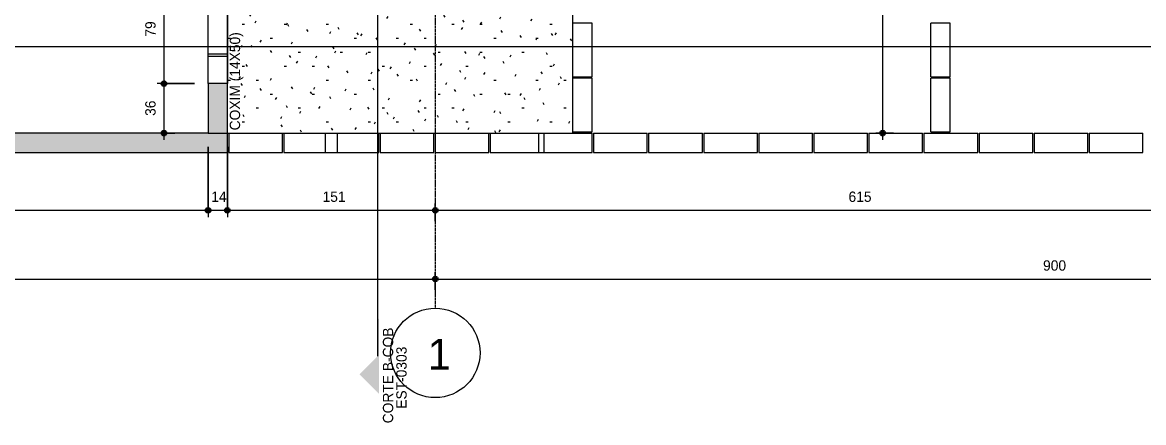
# Model space of a CAD drawing. Header units: centimetres. Extents: x 1490 to 17671, y -2277 to 8860.
# Drawn here: x 7739 to 8554, y -706 to -415 of the extents above; entities that cross this region are included whole.
import ezdxf

# ---------------------------------------------------------------- set-up
doc = ezdxf.new("R2010")
doc.units = ezdxf.units.CM
doc.linetypes.add('Linha de eixo', pattern=[2.2224999999999997, 1.27, -0.3174999999999999, 0.3174999999999999, -0.3174999999999999])
for name, color, linetype, lineweight, true_color in [('A-ANNO-DIMS-1', 1, 'Continuous', 9, 0xff0000), ('A-DETL-GENF-1', 9, 'Continuous', 9, 0xc0c0c0), ('A-DETL-GENF-2', 8, 'Continuous', 9, 0x808080)]:
    doc.layers.add(name, color=color, linetype=linetype, lineweight=lineweight, true_color=true_color)
for name, color, linetype, lineweight in [('A-ANNO-DIMS-50', 7, 'Continuous', 9), ('A-DETL-THIN', 7, 'Continuous', 9), ('G-ANNO-SYMB', 7, 'Continuous', 9), ('G-ANNO-SYMB-1', 7, 'Continuous', 18), ('G-ANNO-TEXT', 7, 'Continuous', 9), ('S-BEAM', 7, 'Continuous', 9), ('S-BEAM-1', 7, 'Continuous', 13), ('S-GRID-1', 7, 'Linha de eixo', 9), ('S-GRID-IDEN', 7, 'Continuous', 9), ('S-STRS', 7, 'Continuous', 9)]:
    doc.layers.add(name, color=color, linetype=linetype, lineweight=lineweight)
doc.styles.add('Bahnschrift_6', font='', dxfattribs={"height": 22.49999999999998})
doc.styles.add('Bahnschrift_8', font='', dxfattribs={"height": 7.499999999999999})
doc.styles.get('Bahnschrift_6').set_extended_font_data('Bahnschrift')
doc.styles.get('Bahnschrift_8').set_extended_font_data('Bahnschrift')
doc.dimstyles.new('Linear_-_2_mm_Arial', dxfattribs={"dimscale": 30.48, "dimtxt": 8.331330466191718, "dimasz": 0.3937007874015748, "dimexe": 0.1640419947506562, "dimexo": 0.3280840109072179, "dimgap": 0.1312335958005249, "dimtad": 1, "dimdec": 0, "dimzin": 0, "dimdsep": 46, "dimtxsty": 'Bahnschrift_8', "dimblk1": 'DOTSMALL', "dimblk2": 'DOTSMALL', "dimsah": 1, "dimcen": 0.09, "dimdle": 0.1640419947506562, "dimazin": 0, "dimtfac": 1, "dimtdec": 4, "dimtix": 1, "dimtmove": 0, "dimatfit": 3, "dimfxl": 1, "dimtvp": 1, "dimtolj": 1, "dimtzin": 0, "dimarcsym": 2})

# ---------------------------------------------------------------- blocks, each defined once
blk = doc.blocks.new('LEONE - BLOCO CANALETA 14X39X2 - LEONE - BLOCO CANALETA 14X39X19 2-2460880-FORMA DA COBERTURA')
at = {"layer": 'S-BEAM-1'}
for p, q in [((-19.49999999999995, 7.000000000000001), (19.5, 6.999999999999875)), ((-19.49999999999995, 7.000000000000001), (-19.49999999999995, -6.999999999999951)), ((19.5, -7.000000000000076), (19.5, 6.999999999999875)), ((-19.49999999999995, -6.99999999999995), (19.5, -7.000000000000075))]:
    blk.add_line(p, q, dxfattribs=at)
blk = doc.blocks.new('LEONE - BLOCO CANALETA 14X39X1 - LEONE - BLOCO CANALETA 14X39X19-2318823-FORMA DA COBERTURA')
at = {"layer": 'S-BEAM-1'}
for p, q in [((-19.49999999999995, 7.000000000000001), (19.5, 6.999999999999875)), ((-19.49999999999995, 7.000000000000001), (-19.49999999999995, -6.999999999999951)), ((19.5, -7.000000000000076), (19.5, 6.999999999999875)), ((-19.49999999999995, -6.99999999999995), (19.5, -7.000000000000075))]:
    blk.add_line(p, q, dxfattribs=at)
blk = doc.blocks.new('LEONE - BLOCO CANALETA 14X39X2 - LEONE - BLOCO CANALETA 14X39X19-2847912-FORMA DA COBERTURA')
at = {"layer": 'S-BEAM-1'}
for p, q in [((-19.49999999999995, 7.000000000000001), (19.5, 6.999999999999875)), ((-19.49999999999995, 7.000000000000001), (-19.49999999999995, -6.999999999999951)), ((19.5, -7.000000000000076), (19.5, 6.999999999999875)), ((-19.49999999999995, -6.99999999999995), (19.5, -7.000000000000075))]:
    blk.add_line(p, q, dxfattribs=at)
blk = doc.blocks.new('LEONE - BLOCO CANALETA 14X39X2 - LEONE - BLOCO CANALETA 14X39X19 2-V19-FORMA DA COBERTURA')
at = {"layer": 'S-BEAM-1'}
for p, q in [((-1.999999999991881, 6.999999999999944), (19.5, 6.999999999999875)), ((19.5, -7.000000000000076), (19.5, 6.999999999999875)), ((-1.999999999991874, -7.000000000000006), (19.5, -7.000000000000075))]:
    blk.add_line(p, q, dxfattribs=at)
blk = doc.blocks.new('Eixo - M_Cabeça da grade - Círculo-45800-FORMA DA COBERTURA')
at = {"layer": 'S-GRID-IDEN'}
blk.add_circle((0, 0), 0.6500000000000005, dxfattribs=at)
blk = doc.blocks.new('DIMBLOCK19-FORMA DA COBERTURA')
at = {"layer": 'A-ANNO-DIMS-50', "lineweight": 35, "true_color": 0xff0000}
h = blk.add_hatch(color=1, dxfattribs=at)
edge = h.paths.add_edge_path()
edge.add_arc((7109.292933563839, -601.9109365184589), 1.5, 0, 360)
h = blk.add_hatch(color=1, dxfattribs=at)
edge = h.paths.add_edge_path()
edge.add_arc((8039.292933563837, -601.9109365184589), 1.5, 0, 360)
at = {"layer": 'A-ANNO-DIMS-50', "color": 1, "true_color": 0xff0000}
for p, q in [((7109.292933563839, -519.7564347166189), (7109.292933563839, -606.9109365184588)), ((7109.292933563839, -601.9109365184589), (7109.292933563839, -519.7564347166189)), ((7104.292933563839, -601.9109365184589), (8039.292933563837, -601.9109365184589)), ((8039.292933563837, -609.7896168273497), (8039.292933563837, -596.9109365184589)), ((8039.292933563837, -601.9109365184589), (8039.292933563837, -609.7896168273497))]:
    blk.add_line(p, q, dxfattribs=at)
at = {"layer": 'A-ANNO-DIMS-50', "color": 1, "lineweight": 35, "true_color": 0xff0000}
for centre in [(7109.292933563839, -601.9109365184589), (8039.292933563837, -601.9109365184589)]:
    blk.add_circle(centre, 1.5, dxfattribs=at)
at = {"layer": 'A-ANNO-DIMS-50', "color": 0, "insert": (7565.898486957751, -588.2649877620157), "char_height": 7.499999999999999, "width": 20.14667185460906, "attachment_point": 1, "line_spacing_factor": 1.009858238326269, "style": 'Bahnschrift_8'}
blk.add_mtext('930', dxfattribs=at)
blk = doc.blocks.new('_DotSmall')
at = {"color": 0, "linetype": 'ByBlock', "const_width": 0.5}
blk.add_lwpolyline([(-0.0625, 0, 1), (0.0625, 0, 1)], format="xyb", close=True, dxfattribs=at)
blk = doc.blocks.new('DIMBLOCK20-FORMA DA COBERTURA')
at = {"layer": 'A-ANNO-DIMS-50', "lineweight": 35, "true_color": 0xff0000}
h = blk.add_hatch(color=1, dxfattribs=at)
edge = h.paths.add_edge_path()
edge.add_arc((8039.292933563837, -601.9109365184589), 1.5, 0, 360)
h = blk.add_hatch(color=1, dxfattribs=at)
edge = h.paths.add_edge_path()
edge.add_arc((8939.292933563836, -601.9109365184589), 1.5, 0, 360)
at = {"layer": 'A-ANNO-DIMS-50', "color": 1, "true_color": 0xff0000}
for p, q in [((8039.292933563837, -609.7896168273497), (8039.292933563837, -596.9109365184589)), ((8039.292933563837, -601.9109365184589), (8939.292933563836, -601.9109365184589)), ((8039.292933563837, -601.9109365184589), (8039.292933563837, -609.7896168273497)), ((8939.292933563836, -609.7896168273512), (8939.292933563836, -596.9109365184589)), ((8939.292933563836, -601.9109365184589), (8939.292933563836, -609.7896168273512))]:
    blk.add_line(p, q, dxfattribs=at)
at = {"layer": 'A-ANNO-DIMS-50', "color": 1, "lineweight": 35, "true_color": 0xff0000}
for centre in [(8039.292933563837, -601.9109365184589), (8939.292933563836, -601.9109365184589)]:
    blk.add_circle(centre, 1.5, dxfattribs=at)
at = {"layer": 'A-ANNO-DIMS-50', "color": 0, "insert": (8480.772254677959, -588.2649877620157), "char_height": 7.499999999999999, "width": 20.44962932610694, "attachment_point": 1, "line_spacing_factor": 1.009858238326269, "style": 'Bahnschrift_8'}
blk.add_mtext('900', dxfattribs=at)
blk = doc.blocks.new('DIMBLOCK25-FORMA DA COBERTURA')
at = {"layer": 'A-ANNO-DIMS-50', "lineweight": 35, "true_color": 0xff0000}
h = blk.add_hatch(color=1, dxfattribs=at)
edge = h.paths.add_edge_path()
edge.add_arc((7458.292933561511, -551.9109365184634), 1.500000000000114, 0, 360)
h = blk.add_hatch(color=1, dxfattribs=at)
edge = h.paths.add_edge_path()
edge.add_arc((7874.292933563854, -551.9109365184634), 1.5, 0, 360)
at = {"layer": 'A-ANNO-DIMS-50', "color": 1, "true_color": 0xff0000}
for p, q in [((7458.292933561511, -505.7564347500876), (7458.292933561511, -556.9109365184632)), ((7458.292933561511, -551.9109365184634), (7458.292933561511, -505.7564347500877)), ((7874.292933563854, -505.7564347500984), (7874.292933563854, -556.9109365184632)), ((7874.292933563854, -551.9109365184634), (7874.292933563854, -505.7564347500984)), ((7458.292933561511, -551.9109365184634), (7874.292933563854, -551.9109365184634))]:
    blk.add_line(p, q, dxfattribs=at)
at = {"layer": 'A-ANNO-DIMS-50', "color": 1, "lineweight": 35, "true_color": 0xff0000}
for centre, radius in [((7458.292933561511, -551.9109365184634), 1.500000000000114), ((7874.292933563854, -551.9109365184634), 1.5)]:
    blk.add_circle(centre, radius, dxfattribs=at)
at = {"layer": 'A-ANNO-DIMS-50', "color": 0, "insert": (7658.845229055026, -538.2649877620202), "char_height": 7.499999999999999, "width": 17.87449081837496, "attachment_point": 1, "line_spacing_factor": 1.009858238326269, "style": 'Bahnschrift_8'}
blk.add_mtext('416', dxfattribs=at)
blk = doc.blocks.new('DIMBLOCK26-FORMA DA COBERTURA')
at = {"layer": 'A-ANNO-DIMS-50', "lineweight": 35, "true_color": 0xff0000}
h = blk.add_hatch(color=1, dxfattribs=at)
edge = h.paths.add_edge_path()
edge.add_arc((7874.292933563854, -551.9109365184634), 1.5, 0, 360)
h = blk.add_hatch(color=1, dxfattribs=at)
edge = h.paths.add_edge_path()
edge.add_arc((7888.292933563854, -551.9109365184634), 1.5, 0, 360)
at = {"layer": 'A-ANNO-DIMS-50', "color": 1, "true_color": 0xff0000}
for p, q in [((7874.292933563854, -505.7564347500984), (7874.292933563854, -556.9109365184632)), ((7874.292933563854, -551.9109365184634), (7874.292933563854, -505.7564347500984)), ((7888.292933563854, -505.7564347500903), (7888.292933563854, -556.9109365184632)), ((7888.292933563854, -551.9109365184634), (7888.292933563854, -505.7564347500903)), ((7874.292933563854, -551.9109365184634), (7888.292933563854, -551.9109365184634))]:
    blk.add_line(p, q, dxfattribs=at)
at = {"layer": 'A-ANNO-DIMS-50', "color": 1, "lineweight": 35, "true_color": 0xff0000}
for centre in [(7874.292933563854, -551.9109365184634), (7888.292933563854, -551.9109365184634)]:
    blk.add_circle(centre, 1.5, dxfattribs=at)
at = {"layer": 'A-ANNO-DIMS-50', "color": 0, "insert": (7876.559223071699, -538.2649877620202), "char_height": 7.499999999999999, "width": 11.36090518117052, "attachment_point": 1, "line_spacing_factor": 1.009858238326269, "style": 'Bahnschrift_8'}
blk.add_mtext('14', dxfattribs=at)
blk = doc.blocks.new('DIMBLOCK27-FORMA DA COBERTURA')
at = {"layer": 'A-ANNO-DIMS-50', "lineweight": 35, "true_color": 0xff0000}
h = blk.add_hatch(color=1, dxfattribs=at)
edge = h.paths.add_edge_path()
edge.add_arc((7888.292933563854, -551.9109365184634), 1.5, 0, 360)
h = blk.add_hatch(color=1, dxfattribs=at)
edge = h.paths.add_edge_path()
edge.add_arc((8039.292933563837, -551.9109365184634), 1.5, 0, 360)
at = {"layer": 'A-ANNO-DIMS-50', "color": 1, "true_color": 0xff0000}
for p, q in [((7888.292933563854, -505.7564347500903), (7888.292933563854, -556.9109365184632)), ((7888.292933563854, -551.9109365184634), (7888.292933563854, -505.7564347500903)), ((7888.292933563854, -551.9109365184634), (8039.292933563837, -551.9109365184634)), ((8039.292933563837, -559.7896168273529), (8039.292933563837, -546.9109365184634)), ((8039.292933563837, -551.9109365184634), (8039.292933563837, -559.7896168273529))]:
    blk.add_line(p, q, dxfattribs=at)
at = {"layer": 'A-ANNO-DIMS-50', "color": 1, "lineweight": 35, "true_color": 0xff0000}
for centre in [(7888.292933563854, -551.9109365184634), (8039.292933563837, -551.9109365184634)]:
    blk.add_circle(centre, 1.5, dxfattribs=at)
at = {"layer": 'A-ANNO-DIMS-50', "color": 0, "insert": (7957.418203434411, -538.2649877620202), "char_height": 7.499999999999999, "width": 15.29935231064297, "attachment_point": 1, "line_spacing_factor": 1.009858238326269, "style": 'Bahnschrift_8'}
blk.add_mtext('151', dxfattribs=at)
blk = doc.blocks.new('DIMBLOCK28-FORMA DA COBERTURA')
at = {"layer": 'A-ANNO-DIMS-50', "lineweight": 35, "true_color": 0xff0000}
h = blk.add_hatch(color=1, dxfattribs=at)
edge = h.paths.add_edge_path()
edge.add_arc((8039.292933563837, -551.9109365184634), 1.5, 0, 360)
h = blk.add_hatch(color=1, dxfattribs=at)
edge = h.paths.add_edge_path()
edge.add_arc((8654.292933568513, -551.9109365184634), 1.5, 0, 360)
at = {"layer": 'A-ANNO-DIMS-50', "color": 1, "true_color": 0xff0000}
for p, q in [((8654.292933568513, -504.7564349360032), (8654.292933568513, -556.9109365184632)), ((8654.292933568513, -551.9109365184634), (8654.292933568513, -504.7564349360032)), ((8039.292933563837, -559.7896168273529), (8039.292933563837, -546.9109365184634)), ((8039.292933563837, -551.9109365184634), (8654.292933568513, -551.9109365184634)), ((8039.292933563837, -551.9109365184634), (8039.292933563837, -559.7896168273529))]:
    blk.add_line(p, q, dxfattribs=at)
at = {"layer": 'A-ANNO-DIMS-50', "color": 1, "lineweight": 35, "true_color": 0xff0000}
for centre in [(8039.292933563837, -551.9109365184634), (8654.292933568513, -551.9109365184634)]:
    blk.add_circle(centre, 1.5, dxfattribs=at)
at = {"layer": 'A-ANNO-DIMS-50', "color": 0, "insert": (8339.47146133831, -538.2649877620202), "char_height": 7.499999999999999, "width": 17.57153334687708, "attachment_point": 1, "line_spacing_factor": 1.009858238326269, "style": 'Bahnschrift_8'}
blk.add_mtext('615', dxfattribs=at)
blk = doc.blocks.new('DIMBLOCK156-FORMA DA COBERTURA')
at = {"layer": 'A-ANNO-DIMS-50', "lineweight": 35, "true_color": 0xff0000}
h = blk.add_hatch(color=1, dxfattribs=at)
edge = h.paths.add_edge_path()
edge.add_arc((7842.279784374829, -459.7564340976379), 1.5, 0, 360)
h = blk.add_hatch(color=1, dxfattribs=at)
edge = h.paths.add_edge_path()
edge.add_arc((7842.279784374829, -495.7564340976362), 1.5, 0, 360)
at = {"layer": 'A-ANNO-DIMS-50', "color": 1, "true_color": 0xff0000}
for p, q in [((7864.292932911401, -459.7564340976379), (7837.279784374829, -459.7564340976379)), ((7842.279784374829, -500.7564340976361), (7842.279784374829, -459.7564340976379)), ((7842.279784374829, -459.756434097638), (7864.292932911401, -459.7564340976379)), ((7850.158464683719, -495.7564340976362), (7837.279784374829, -495.7564340976362)), ((7842.279784374829, -495.7564340976362), (7850.158464683719, -495.7564340976362))]:
    blk.add_line(p, q, dxfattribs=at)
at = {"layer": 'A-ANNO-DIMS-50', "color": 1, "lineweight": 35, "true_color": 0xff0000}
for centre in [(7842.279784374829, -459.7564340976379), (7842.279784374829, -495.7564340976362)]:
    blk.add_circle(centre, 1.5, dxfattribs=at)
at = {"layer": 'A-ANNO-DIMS-50', "color": 0, "insert": (7828.633835618386, -483.2475382685361), "char_height": 7.499999999999999, "width": 13.17865001015781, "attachment_point": 1, "rotation": 90, "line_spacing_factor": 1.009858238326269, "style": 'Bahnschrift_8'}
blk.add_mtext('36', dxfattribs=at)
blk = doc.blocks.new('DIMBLOCK157-FORMA DA COBERTURA')
at = {"layer": 'A-ANNO-DIMS-50', "lineweight": 35, "true_color": 0xff0000}
h = blk.add_hatch(color=1, dxfattribs=at)
edge = h.paths.add_edge_path()
edge.add_arc((7842.279784374829, -380.756434097638), 1.5, 0, 360)
h = blk.add_hatch(color=1, dxfattribs=at)
edge = h.paths.add_edge_path()
edge.add_arc((7842.279784374829, -459.7564340976379), 1.5, 0, 360)
at = {"layer": 'A-ANNO-DIMS-50', "color": 1, "true_color": 0xff0000}
for p, q in [((7864.41251050804, -380.756434097638), (7837.279784374829, -380.756434097638)), ((7842.279784374829, -459.7564340976379), (7842.279784374829, -380.756434097638)), ((7842.279784374829, -380.756434097638), (7864.41251050804, -380.756434097638)), ((7864.292932911401, -459.7564340976379), (7837.279784374829, -459.7564340976379)), ((7842.279784374829, -459.756434097638), (7864.292932911401, -459.7564340976379))]:
    blk.add_line(p, q, dxfattribs=at)
at = {"layer": 'A-ANNO-DIMS-50', "color": 1, "lineweight": 35, "true_color": 0xff0000}
for centre in [(7842.279784374829, -380.756434097638), (7842.279784374829, -459.7564340976379)]:
    blk.add_circle(centre, 1.5, dxfattribs=at)
at = {"layer": 'A-ANNO-DIMS-50', "color": 0, "insert": (7828.633835618386, -425.6213059887463), "char_height": 7.499999999999999, "width": 12.87569253865993, "attachment_point": 1, "rotation": 90, "line_spacing_factor": 1.009858238326269, "style": 'Bahnschrift_8'}
blk.add_mtext('79', dxfattribs=at)
blk = doc.blocks.new('DIMBLOCK205-FORMA DA COBERTURA')
at = {"layer": 'A-ANNO-DIMS-50', "lineweight": 35, "true_color": 0xff0000}
h = blk.add_hatch(color=1, dxfattribs=at)
edge = h.paths.add_edge_path()
edge.add_arc((8364.287037198217, -209.756434097639), 1.5, 0, 360)
h = blk.add_hatch(color=1, dxfattribs=at)
edge = h.paths.add_edge_path()
edge.add_arc((8364.287037198217, -495.756434097639), 1.5, 0, 360)
at = {"layer": 'A-ANNO-DIMS-50', "color": 1, "true_color": 0xff0000}
for p, q in [((8303.292934217237, -209.7564340976388), (8369.287037198217, -209.756434097639)), ((8364.287037198217, -209.756434097639), (8303.292934217237, -209.7564340976388)), ((8364.287037198217, -500.756434097639), (8364.287037198217, -209.756434097639)), ((8372.165717507109, -495.756434097639), (8359.287037198217, -495.756434097639)), ((8364.287037198217, -495.756434097639), (8372.165717507109, -495.756434097639))]:
    blk.add_line(p, q, dxfattribs=at)
at = {"layer": 'A-ANNO-DIMS-50', "color": 1, "lineweight": 35, "true_color": 0xff0000}
for centre in [(8364.287037198217, -209.756434097639), (8364.287037198217, -495.756434097639)]:
    blk.add_circle(centre, 1.5, dxfattribs=at)
at = {"layer": 'A-ANNO-DIMS-50', "color": 0, "insert": (8350.641088441775, -361.1508807037261), "char_height": 7.499999999999999, "width": 20.14667185460906, "attachment_point": 1, "rotation": 90, "line_spacing_factor": 1.009858238326269, "style": 'Bahnschrift_8'}
blk.add_mtext('286', dxfattribs=at)
blk = doc.blocks.new('Corte - M_Cabeça do corte - Preenchido-24181-FORMA DA COBERTURA')
at = {"layer": 'G-ANNO-SYMB'}
blk.add_hatch(color=256, dxfattribs=at).paths.add_polyline_path([(-0.5485942109171137, -0.0254580242147365), (-0.2648196990830179, 0.2583164876193511), (0.0189548127510702, -0.0254580242147384)])
h = blk.add_hatch(color=256, dxfattribs=at)
edge = h.paths.add_edge_path()
edge.add_line((-0.1713976184912458, -0.0254580242147377), (-0.2571240339073208, -0.0254580242147375))
edge.add_arc((-0.2571240339073207, -0.0107575522986089), 0.0147004719161285, 90.00000000000028, 269.9999999999995, ccw=False)
edge.add_line((-0.2571240339073207, 0.0039429196175197), (0.5314850785723444, 0.0039429196175172))
edge.add_arc((0.5314850785723444, -0.0107575522986114), 0.0147004719161285, -90.00000000000011, 90.00000000000028, ccw=False)
edge.add_line((0.5314850785723444, -0.02545802421474), (-0.1713976184912458, -0.0254580242147377))

msp = doc.modelspace()

# ---------------------------------------------------------------- hatches: boundary and pattern name
at = {"layer": 'A-DETL-GENF-1'}
msp.add_hatch(color=256, dxfattribs=at).paths.add_polyline_path([(7888.29293356151, -495.7564340976388), (7888.29293356151, -459.7564340976385), (7874.292933563853, -459.7564340976385), (7874.292933563853, -495.7564340976388), (7874.412511160491, -495.7564340976388)])
at = {"layer": 'A-DETL-GENF-2'}
msp.add_hatch(color=256, dxfattribs=at).paths.add_polyline_path([(7444.29293356151, -509.7564340976376), (7888.29293356151, -509.7564340976376), (7888.29293356151, -495.7564340976388), (7444.29293356151, -495.7564340976356)])
at = {"layer": 'S-STRS'}
h = msp.add_hatch(dxfattribs=at)
h.set_pattern_fill('FP_1', color=256, style=0, pattern_type=2)
h.set_pattern_definition([(0, (8447.663062049864, 0), (40.64, 10.16), [1.676, -28.804, 1.676, -28.804, -162.56]), (0, (8447.663062049864, 0), (40.64, 10.16), [-60.96, 1.676, -59.284, 1.676, -28.804, -71.12]), (0, (8447.663062049864, 0), (40.64, 10.16), [-152.4, 1.676, -18.644, 1.676, -49.124]), (120, (8462.903062049863, 5.08), (-29.11881810244989, 30.11527240979959), [1.675999999999999, -28.80399999999999, 1.675999999999999, -28.80399999999999, -162.5599999999999]), (120, (8462.903062049863, 5.08), (-29.11881810244989, 30.11527240979959), [-60.95999999999999, 1.675999999999999, -59.28399999999998, 1.675999999999999, -28.80399999999999, -71.11999999999998]), (120, (8462.903062049863, 5.08), (-29.11881810244989, 30.11527240979959), [-152.3999999999999, 1.675999999999999, -18.64399999999999, 1.675999999999999, -49.12399999999998]), (240, (8467.983062049863, 25.4), (-11.52118189755009, -40.27527240979959), [1.676, -28.804, 1.676, -28.804, -162.56]), (240, (8467.983062049863, 25.4), (-11.52118189755009, -40.27527240979959), [-60.96, 1.676, -59.284, 1.676, -28.804, -71.12]), (240, (8467.983062049863, 25.4), (-11.52118189755009, -40.27527240979959), [-152.4, 1.676, -18.644, 1.676, -49.124])])
h.paths.add_polyline_path([(8139.292933630662, -495.7564340976392), (8139.292933630662, -374.7564341011508), (7888.292933563854, -374.7564341011508), (7888.292933563854, -495.7564340976388), (8018.29293369725, -495.7564340976392)])

# ---------------------------------------------------------------- linework, layer by layer
at = {"layer": 'A-DETL-THIN'}
for p, q in [((7874.292933563854, -459.7564340976379), (7874.292933563854, -495.7564340976375)), ((7888.292933563854, -459.7564340976379), (7874.292933563854, -459.7564340976379)), ((7888.292933563854, -495.7564340976375), (7888.292933563854, -459.7564340976379)), ((7874.292933563854, -495.7564340976363), (7458.292933561511, -495.7564340976363)), ((7874.292933563854, -495.7564340976375), (7888.292933563854, -495.7564340976375)), ((7888.292933561511, -509.7564340976354), (7888.292933561511, -495.7564340976363)), ((7444.292933561511, -509.7564340976354), (7888.292933561511, -509.7564340976354))]:
    msp.add_line(p, q, dxfattribs=at)
at = {"layer": 'G-ANNO-SYMB'}
for p, q in [((7997.240204052301, 933.8676750408872), (7997.240204052301, -657.9416465315137)), ((6938.910027958322, -432.8736924074962), (10058.88028079789, -432.8736924075062))]:
    msp.add_line(p, q, dxfattribs=at)
at = {"layer": 'S-GRID-1'}
msp.add_line((8039.29293356384, 921.638596706821), (8039.292933563837, -623.0950841198688), dxfattribs=at)
at = {"layer": 'S-STRS'}
for p, q in [((7888.292933563854, -380.756434097638), (7888.292933563854, -459.7564340976379)), ((8139.292933630662, -495.7564340976387), (8139.292933630662, -374.7564341011505)), ((7888.292933563854, -495.7564340976382), (8139.292933630662, -495.7564340976387))]:
    msp.add_line(p, q, dxfattribs=at)

# ---------------------------------------------------------------- block references
at = {"layer": 'G-ANNO-SYMB-1', "xscale": 49.99999999999998, "yscale": 49.99999999999998, "zscale": 49.99999999999998, "rotation": 89.99999999999947}
msp.add_blockref('Corte - M_Cabeça do corte - Preenchido-24181-FORMA DA COBERTURA', (7997.240204052302, -657.9416465315134), dxfattribs=at)
at = {"layer": 'S-BEAM'}
for name, p, rotation in [('LEONE - BLOCO CANALETA 14X39X2 - LEONE - BLOCO CANALETA 14X39X19 2-2460880-FORMA DA COBERTURA', (7881.292933563854, -420.256434097638), 89.9999999999999), ('LEONE - BLOCO CANALETA 14X39X2 - LEONE - BLOCO CANALETA 14X39X19-2847912-FORMA DA COBERTURA', (8146.292933630662, -435.256434097638), 90), ('LEONE - BLOCO CANALETA 14X39X2 - LEONE - BLOCO CANALETA 14X39X19 2-2460880-FORMA DA COBERTURA', (8406.292933569443, -435.2564340976382), 89.9999999999999), ('LEONE - BLOCO CANALETA 14X39X2 - LEONE - BLOCO CANALETA 14X39X19 2-V19-FORMA DA COBERTURA', (7881.292933563854, -457.7564340976459), 89.9999999999999), ('LEONE - BLOCO CANALETA 14X39X2 - LEONE - BLOCO CANALETA 14X39X19-2847912-FORMA DA COBERTURA', (8146.292933630662, -475.256434097638), 90), ('LEONE - BLOCO CANALETA 14X39X2 - LEONE - BLOCO CANALETA 14X39X19 2-2460880-FORMA DA COBERTURA', (8406.292933569443, -475.2564340976382), 89.9999999999999)]:
    msp.add_blockref(name, p, dxfattribs=dict(at, rotation=rotation))
for name, p in [('LEONE - BLOCO CANALETA 14X39X2 - LEONE - BLOCO CANALETA 14X39X19-2847912-FORMA DA COBERTURA', (7908.792933563854, -502.7564340976382)), ('LEONE - BLOCO CANALETA 14X39X2 - LEONE - BLOCO CANALETA 14X39X19-2847912-FORMA DA COBERTURA', (7948.792933563854, -502.7564340976383)), ('LEONE - BLOCO CANALETA 14X39X2 - LEONE - BLOCO CANALETA 14X39X19-2847912-FORMA DA COBERTURA', (7978.792933563855, -502.756434097639)), ('LEONE - BLOCO CANALETA 14X39X2 - LEONE - BLOCO CANALETA 14X39X19-2847912-FORMA DA COBERTURA', (8018.792933563855, -502.7564340976388)), ('LEONE - BLOCO CANALETA 14X39X2 - LEONE - BLOCO CANALETA 14X39X19-2847912-FORMA DA COBERTURA', (8058.792933563855, -502.7564340976386)), ('LEONE - BLOCO CANALETA 14X39X2 - LEONE - BLOCO CANALETA 14X39X19-2847912-FORMA DA COBERTURA', (8098.792933563855, -502.7564340976388)), ('LEONE - BLOCO CANALETA 14X39X2 - LEONE - BLOCO CANALETA 14X39X19-2847912-FORMA DA COBERTURA', (8133.792933563855, -502.7564340976387)), ('LEONE - BLOCO CANALETA 14X39X1 - LEONE - BLOCO CANALETA 14X39X19-2318823-FORMA DA COBERTURA', (8173.792933569443, -502.7564340976386)), ('LEONE - BLOCO CANALETA 14X39X1 - LEONE - BLOCO CANALETA 14X39X19-2318823-FORMA DA COBERTURA', (8213.792933569443, -502.7564340976386)), ('LEONE - BLOCO CANALETA 14X39X1 - LEONE - BLOCO CANALETA 14X39X19-2318823-FORMA DA COBERTURA', (8253.792933569443, -502.7564340976387)), ('LEONE - BLOCO CANALETA 14X39X1 - LEONE - BLOCO CANALETA 14X39X19-2318823-FORMA DA COBERTURA', (8293.792933569443, -502.7564340976388)), ('LEONE - BLOCO CANALETA 14X39X1 - LEONE - BLOCO CANALETA 14X39X19-2318823-FORMA DA COBERTURA', (8333.792933569443, -502.7564340976389)), ('LEONE - BLOCO CANALETA 14X39X1 - LEONE - BLOCO CANALETA 14X39X19-2318823-FORMA DA COBERTURA', (8373.792933569443, -502.756434097639)), ('LEONE - BLOCO CANALETA 14X39X1 - LEONE - BLOCO CANALETA 14X39X19-2318823-FORMA DA COBERTURA', (8413.792933569443, -502.7564340976393)), ('LEONE - BLOCO CANALETA 14X39X1 - LEONE - BLOCO CANALETA 14X39X19-2318823-FORMA DA COBERTURA', (8453.792933569443, -502.7564340976394)), ('LEONE - BLOCO CANALETA 14X39X1 - LEONE - BLOCO CANALETA 14X39X19-2318823-FORMA DA COBERTURA', (8493.792933569443, -502.7564340976395)), ('LEONE - BLOCO CANALETA 14X39X1 - LEONE - BLOCO CANALETA 14X39X19-2318823-FORMA DA COBERTURA', (8533.792933569443, -502.7564340976396))]:
    msp.add_blockref(name, p, dxfattribs=at)
at = {"layer": 'S-GRID-IDEN', "xscale": 49.99999999999998, "yscale": 49.99999999999998, "zscale": 49.99999999999998, "rotation": 180}
msp.add_blockref('Eixo - M_Cabeça da grade - Círculo-45800-FORMA DA COBERTURA', (8039.292933563837, -655.5950841198686), dxfattribs=at)

# ---------------------------------------------------------------- texts
at = {"layer": 'G-ANNO-SYMB', "char_height": 7.499999999999995, "attachment_point": 1, "rotation": 90, "style": 'Bahnschrift_8'}
for s, insert, width in [('CORTE B-COB', (8001.236578313828, -706.782362879041), 81.37128124999995), ('EST-0303', (8010.9813797197, -696.182362879041), 55.71728124999996)]:
    msp.add_mtext(s, dxfattribs=dict(at, insert=insert, width=width))
at = {"layer": 'G-ANNO-TEXT', "insert": (7890.026684648168, -493.755153888961), "char_height": 7.499999999999999, "width": 82.57381249999999, "attachment_point": 1, "rotation": 90, "style": 'Bahnschrift_8'}
msp.add_mtext('COXIM (14X50)', dxfattribs=at)

# ---------------------------------------------------------------- dimensions: what is measured, and where the dimension line sits
at = {"layer": 'A-ANNO-DIMS-1'}
for base, p1, p2, override, picture, middle in [((8364.28703719822, -209.7564340976389), (8362.165716854657, -495.756434097639), (8293.292933564786, -209.7564340976388), {"dimpost": '<>', "dimfxl": 294.1759002333361}, 'DIMBLOCK205-FORMA DA COBERTURA', (8356.45966440447, -352.7564340976414)), ((7842.279784374832, -380.756434097638), (7874.292933563854, -459.7564340976379), (7874.412511160492, -380.7564340976379), {"dimpost": '<>', "dimfxl": 79.00009049869253}, 'DIMBLOCK157-FORMA DA COBERTURA', (7834.491097963768, -420.2564340976402)), ((7842.279784374833, -459.7564340976381), (7840.158464031267, -495.7564340976362), (7874.292933563854, -459.7564340976379), {"dimpost": '<>', "dimfxl": 49.6100998816873}, 'DIMBLOCK156-FORMA DA COBERTURA', (7834.452411581083, -477.7564340976394))]:
    dim = msp.add_linear_dim(base=base, p1=p1, p2=p2, angle=89.99999999999991, dimstyle='Linear_-_2_mm_Arial', override=override, dxfattribs=at)
    dim.commit()
    dim.dimension.update_dxf_attribs({"geometry": picture, "text_midpoint": middle})
for base, p1, p2, override, picture, middle in [((7874.292933563854, -551.9109365184634), (7458.292933561511, -495.7564340976357), (7874.292933563854, -495.7564340976464), {"dimpost": '<>', "dimfxl": 416.0000000023429}, 'DIMBLOCK25-FORMA DA COBERTURA', (7666.292933562682, -544.122250107401)), ((7888.292933563854, -551.9109365184634), (7874.292933563854, -495.7564340976464), (7888.292933563854, -495.7564340976382), {"dimpost": '<>', "dimfxl": 14}, 'DIMBLOCK26-FORMA DA COBERTURA', (7881.292933563854, -544.158357397908)), ((8039.292933563837, -551.9109365184634), (7888.292933563854, -495.7564340976382), (8039.292933563837, -549.7896161749009), {"dimpost": '<>', "dimfxl": 160.376384687365}, 'DIMBLOCK27-FORMA DA COBERTURA', (7963.792933563846, -544.122250107401)), ((8654.292933568513, -551.9109365184634), (8039.292933563837, -549.7896161749009), (8654.292933568513, -494.7564342835512), {"dimpost": '<>', "dimfxl": 617.4574083407191}, 'DIMBLOCK28-FORMA DA COBERTURA', (8346.792933566176, -544.122250107401)), ((8039.292933563837, -601.9109365184589), (7109.292933563839, -509.7564340641668), (8039.292933563837, -599.7896161748977), {"dimpost": '<>', "dimfxl": 934.3478869676865}, 'DIMBLOCK19-FORMA DA COBERTURA', (7574.292933563838, -594.0758264481732)), ((8939.292933563836, -601.9109365184589), (8039.292933563837, -599.7896161748977), (8939.292933563836, -599.7896161748993), {"dimpost": '<>', "dimfxl": 899.9999999999991}, 'DIMBLOCK20-FORMA DA COBERTURA', (8489.292933563836, -594.0758264481732))]:
    dim = msp.add_linear_dim(base=base, p1=p1, p2=p2, dimstyle='Linear_-_2_mm_Arial', override=override, dxfattribs=at)
    dim.commit()
    dim.dimension.update_dxf_attribs({"geometry": picture, "text_midpoint": middle})

# ---------------------------------------------------------------- next in the draw order: texts
at = {"layer": 'S-GRID-IDEN', "insert": (8033.849037039685, -645.360379057823), "char_height": 22.49999999999998, "width": 12.82699999999999, "attachment_point": 1, "style": 'Bahnschrift_6', "bg_fill": 3, "box_fill_scale": 1.25, "bg_fill_color": 9, "bg_fill_true_color": 13158600, "bg_fill_transparency": 0}
msp.add_mtext('1', dxfattribs=at)

doc.saveas('drawing.dxf')
